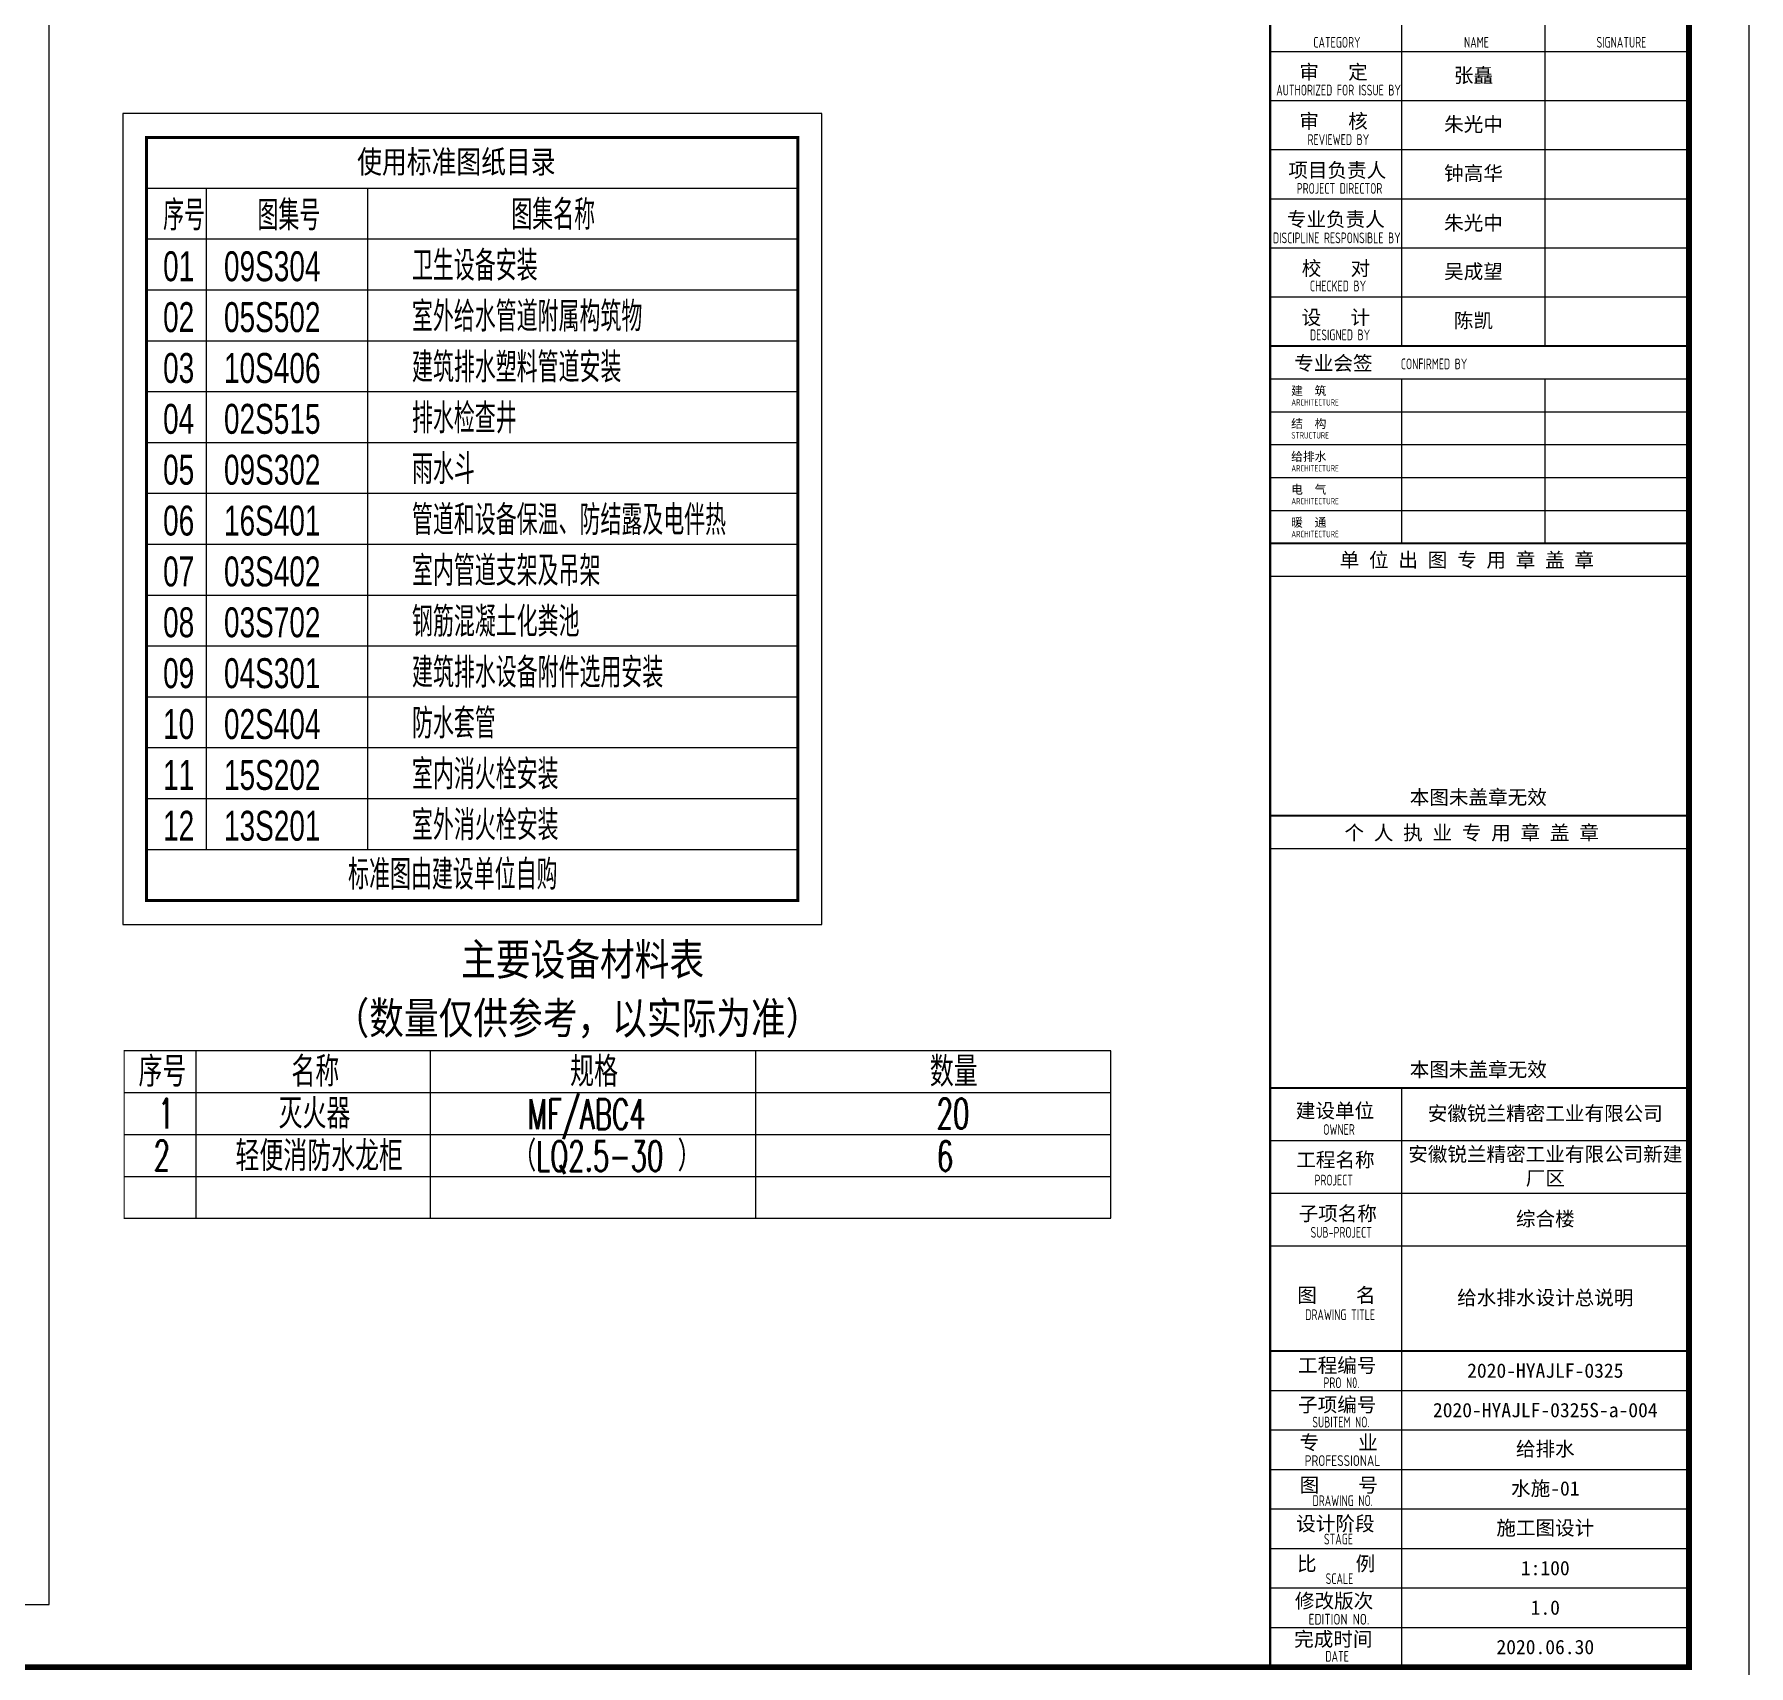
# Model space of a CAD drawing. Extents: x -216126 to 1846968, y -229642 to 543368.
# Drawn here: x 428894 to 457549, y 419253 to 446515 of the extents above; entities that cross this region are included whole.
import ezdxf

# ---------------------------------------------------------------- set-up
doc = ezdxf.new("R2010")
doc.units = 0
doc.header["$LTSCALE"] = 1000
doc.header["$MEASUREMENT"] = 0
for name, color, linetype in [('JZ_0', 7, 'Continuous'), ('JZ_TEXT', 4, 'Continuous'), ('PUB_TEXT', 7, 'Continuous'), ('PUB_TITLE', 171, 'Continuous'), ('S_WALL', 9, 'Continuous'), ('TK', 4, 'Continuous'), ('TWT_TAB', 7, 'Continuous')]:
    doc.layers.add(name, color=color, linetype=linetype)
doc.styles.add('-宋体', font='', dxfattribs={"width": 0.8})
doc.styles.add('_TWT_SHEET', font='SIMPLEX', dxfattribs={"width": 0.8, "height": 3.5, "bigfont": 'HZTXT'})
doc.styles.add('GPS_HZ', font='hztxt_e.shx', dxfattribs={"width": 0.7, "bigfont": 'hztxt.shx'})
doc.styles.add('TSSD_REIN', font='tssdeng.shx', dxfattribs={"width": 0.7, "bigfont": 'tssdchn.shx'})
doc.styles.add('图签宋体', font='', dxfattribs={"height": 300})
doc.styles.get('-宋体').set_extended_font_data('SimSun')
doc.styles.get('图签宋体').set_extended_font_data('NSimSun')

# ---------------------------------------------------------------- blocks, each defined once
blk = doc.blocks.new('GeYuanFrame_38537115', base_point=(20.09, 4.53))
at = {"layer": 'PUB_TITLE'}
for points in [[(803.09, 235.33), (803.09, 292.73)], [(827.09, 235.33), (827.09, 292.73)], [(803.09, 202.33), (803.09, 229.83)], [(827.09, 202.33), (827.09, 229.83)], [(803.09, 14.53), (803.09, 111.33)]]:
    blk.add_lwpolyline(points, dxfattribs=at)
at = {"layer": 'TK'}
for p, q in [((781.09, 284.53), (851.09, 284.53)), ((781.09, 276.33), (851.09, 276.33)), ((781.09, 268.13), (851.09, 268.13)), ((781.09, 259.93), (851.09, 259.93)), ((781.09, 251.73), (851.09, 251.73)), ((781.09, 243.53), (851.09, 243.53)), ((781.09, 235.33), (851.09, 235.33)), ((781.09, 235.33), (851.09, 235.33)), ((781.09, 102.53), (851.09, 102.53)), ((781.09, 93.73), (851.09, 93.73)), ((781.09, 84.93), (803.09, 84.93)), ((781.09, 84.93), (851.09, 84.93)), ((781.09, 67.37), (851.09, 67.37)), ((781.09, 67.33), (851.09, 67.33)), ((781.09, 60.77), (851.09, 60.77)), ((781.09, 54.17), (851.09, 54.17)), ((781.09, 47.57), (851.09, 47.57)), ((781.09, 40.97), (851.09, 40.97)), ((781.09, 34.37), (851.09, 34.37)), ((781.09, 27.77), (851.09, 27.77)), ((781.09, 21.17), (851.09, 21.17))]:
    blk.add_line(p, q, dxfattribs=at)
blk.add_lwpolyline([(20.09, 4.53), (20.09, 598.53), (861.09, 598.53), (861.09, 4.53)], close=True, dxfattribs=at)
at = {"layer": 'TK', "const_width": 1}
blk.add_lwpolyline([(45.09, 588.53), (851.09, 588.53), (851.09, 14.53), (45.09, 14.53)], close=True, dxfattribs=at)
at = {"layer": 'TK'}
for points, const_width in [([(781.09, 588.53), (781.09, 14.53)], 0.4), ([(781.09, 235.33), (851.09, 235.33)], 0.35), ([(781.09, 202.33), (851.09, 202.33)], 0.35), ([(781.09, 156.83), (851.09, 156.83)], 0.35), ([(781.09, 111.33), (851.09, 111.33)], 0.35), ([(781.09, 67.37), (851.09, 67.37)], 0.35)]:
    blk.add_lwpolyline(points, dxfattribs=dict(at, const_width=const_width))
for points in [[(781.09, 235.33), (851.09, 235.33)], [(781.09, 229.83), (851.09, 229.83)], [(781.09, 224.33), (851.09, 224.33)], [(781.09, 218.83), (851.09, 218.83)], [(781.09, 213.33), (851.09, 213.33)], [(781.09, 207.83), (851.09, 207.83)], [(781.09, 202.33), (851.09, 202.33)], [(781.09, 196.83), (851.09, 196.83)], [(781.09, 151.33), (851.09, 151.33)]]:
    blk.add_lwpolyline(points, dxfattribs=at)
at = {"layer": 'TK', "style": 'TSSD_REIN'}
for s, height, width, p in [('CATEGORY', 1.8, 0.7, (788.32, 285.17)), ('NAME', 1.8, 0.7, (813.51, 285.17)), ('SIGNATURE', 1.8, 0.7, (835.66, 285.17)), ('AUTHORIZED FOR ISSUE BY', 1.8, 0.7, (782.12, 277.17)), ('REVIEWED BY', 1.8, 0.7, (787.36, 268.91)), ('PROJECT DIRECTOR', 1.8, 0.7, (785.55, 260.74)), ('DISCIPLINE RESPONSIBLE BY', 1.8, 0.7, (781.57, 252.48)), ('CHECKED BY', 1.8, 0.7, (787.75, 244.44)), ('DESIGNED BY', 1.8, 0.7, (787.76, 236.27)), ('CONFIRMED BY', 1.8, 0.7, (802.94, 231.42)), ('ARCHITECTURE', 1.08, 0.7, (784.65, 225.34)), ('STRUCTURE', 1.08, 0.7, (784.65, 219.84)), ('ARCHITECTURE', 1.08, 0.7, (784.65, 214.34)), ('ARCHITECTURE', 1.08, 0.7, (784.65, 208.84)), ('ARCHITECTURE', 1.08, 0.7, (784.65, 203.34)), ('OWNER', 1.8, 0.7, (789.98, 103.48)), ('PROJECT', 1.8, 0.7, (788.52, 95.02)), ('SUB-PROJECT', 1.8, 0.7, (787.86, 86.3)), ('DRAWING TITLE', 1.8, 0.7, (786.97, 72.53)), ('PRO N0.', 1.8, 0.7, (790.01, 61.15)), ('SUBITEM NO.', 1.8, 0.7, (788.15, 54.58)), ('PROFESSIONAL', 1.8, 0.8, (786.88, 48.15)), ('DRAWING NO.', 1.8, 0.7, (788.19, 41.45)), ('STAGE', 1.8, 0.7, (790.09, 35.03)), ('SCALE', 1.8, 0.7, (790.38, 28.42)), ('EDITION NO.', 1.8, 0.8, (787.53, 21.64)), ('DATE', 1.8, 0.7, (790.33, 15.45))]:
    blk.add_text(s, height=height, dxfattribs=dict(at, width=width)).set_placement(p)
at = {"layer": 'TK', "style": '图签宋体'}
for s, height, p in [('审   定', 2.4, (785.97, 279.89)), ('审   核', 2.4, (785.97, 271.69)), ('项目负责人', 2.4, (784.13, 263.49)), ('专业负责人', 2.4, (783.89, 255.29)), ('校   对', 2.4, (786.38, 247.09)), ('设   计', 2.4, (786.36, 238.89)), ('专业会签', 2.4, (785.12, 231.24)), ('建  筑', 1.44, (784.61, 227.11)), ('结  构', 1.44, (784.61, 221.61)), ('给排水', 1.44, (784.61, 216.11)), ('电  气', 1.44, (784.61, 210.61)), ('暖  通', 1.44, (784.61, 205.11)), ('单 位 出 图 专 用 章 盖 章', 2.4, (792.72, 198.35)), ('本图未盖章无效', 2.4, (804.43, 158.7)), ('个 人 执 业 专 用 章 盖 章', 2.4, (793.52, 152.77)), ('本图未盖章无效', 2.4, (804.43, 113.2)), ('建设单位', 2.4, (785.39, 106.33)), ('工程名称', 2.4, (785.47, 98.12)), ('子项名称', 2.4, (785.85, 89.14)), ('图    名', 2.4, (785.63, 75.5)), ('工程编号', 2.4, (785.77, 63.77)), ('子项编号', 2.4, (785.77, 57.19)), ('专    业', 2.4, (786.01, 50.88)), ('图    号', 2.4, (786.02, 43.77)), ('设计阶段', 2.4, (785.45, 37.32)), ('比    例', 2.4, (785.59, 30.63)), ('修改版次', 2.4, (785.24, 24.41)), ('完成时间', 2.4, (785.11, 18.02))]:
    blk.add_text(s, height=height, dxfattribs=at).set_placement(p)
at = {"layer": 'TK', "char_height": 2.4, "attachment_point": 5, "style": '图签宋体'}
for s, insert, width in [('张矗', (815.09, 280.4), 24), ('朱光中', (815.09, 272.23), 24), ('钟高华', (815.09, 264.03), 24), ('朱光中', (815.09, 255.76), 24), ('吴成望', (815.09, 247.63), 24), ('陈凯', (815.09, 239.43), 24), ('安徽锐兰精密工业有限公司', (827.09, 106.93), 48), ('安徽锐兰精密工业有限公司新建厂区', (827.09, 98.13), 48), ('综合楼', (827.09, 89.33), 48), ('给水排水设计总说明', (827.09, 76.13), 48), ('2020-HYAJLF-0325', (827.09, 64.07), 48), ('2020-HYAJLF-0325S-a-004', (827.09, 57.47), 48), ('给排水', (827.09, 50.87), 48), ('水施-01', (827.09, 44.27), 48), ('施工图设计', (827.09, 37.67), 48), ('1:100', (827.09, 31.07), 48), ('1.0', (827.09, 24.47), 48), ('2020.06.30', (827.09, 17.88), 48)]:
    blk.add_mtext(s, dxfattribs=dict(at, insert=insert, width=width))

msp = doc.modelspace()

# ---------------------------------------------------------------- linework, layer by layer
at = {"layer": 'JZ_0', "color": 8}
for p, q in [((429142.3, 420277), (429145.6, 471577)), ((375943, 420277), (429142.3, 420277))]:
    msp.add_line(p, q, dxfattribs=at)
at = {"layer": 'JZ_TEXT'}
for p, q in [((441655.7, 443938.9), (430771.7, 443938.9)), ((441655.7, 443938.9), (430771.7, 443938.9)), ((431771.7, 432888.9), (431771.7, 443938.9)), ((434471.7, 432888.9), (434471.7, 443938.9)), ((441655.7, 443088.9), (430771.7, 443088.9)), ((441655.7, 442238.9), (430771.7, 442238.9)), ((441655.7, 441388.9), (430771.7, 441388.9)), ((441655.7, 440538.9), (430771.7, 440538.9)), ((441655.7, 439688.9), (430771.7, 439688.9)), ((441655.7, 438838.9), (430771.7, 438838.9)), ((441655.7, 437988.9), (430771.7, 437988.9)), ((441655.7, 437138.9), (430771.7, 437138.9)), ((441655.7, 436288.9), (430771.7, 436288.9)), ((441655.7, 435438.9), (430771.7, 435438.9)), ((441655.7, 434588.9), (430771.7, 434588.9)), ((441655.7, 433738.9), (430771.7, 433738.9)), ((441655.7, 432888.9), (430771.7, 432888.9))]:
    msp.add_line(p, q, dxfattribs=at)
at = {"layer": 'PUB_TEXT', "color": 8}
for p, q in [((442055.7, 445188.9), (430371.7, 445188.9)), ((430371.7, 445188.9), (430371.7, 431638.9)), ((442055.7, 431638.9), (442055.7, 445188.9)), ((441655.7, 444788.9), (430771.7, 444788.9)), ((430371.7, 431638.9), (442055.7, 431638.9))]:
    msp.add_line(p, q, dxfattribs=at)
at = {"layer": 'PUB_TEXT', "color": 8, "const_width": 50}
msp.add_lwpolyline([(441655.7, 432038.9), (441655.7, 444788.9), (430771.7, 444788.9), (430771.7, 432038.9), (441655.7, 432038.9)], dxfattribs=at)
at = {"layer": 'TWT_TAB', "const_width": 20}
msp.add_lwpolyline([(430396, 426729.4), (446881.9, 426729.4), (446881.9, 429529.4), (430396, 429529.4)], close=True, dxfattribs=at)
at = {"layer": 'TWT_TAB'}
for points in [[(431596, 429529.4), (431596, 426729.4)], [(435508.1, 429529.4), (435508.1, 426729.4)], [(440947.3, 429529.4), (440947.3, 426729.4)], [(446881.9, 429529.4), (446881.9, 426729.4)], [(430396, 428129.4), (446881.9, 428129.4)], [(430396, 427429.4), (446881.9, 427429.4)], [(430396, 426729.4), (446881.9, 426729.4)]]:
    msp.add_lwpolyline(points, dxfattribs=at)
at = {"layer": 'TWT_TAB', "const_width": 20}
msp.add_lwpolyline([(430396, 428829.4), (446881.9, 428829.4)], dxfattribs=at)

# ---------------------------------------------------------------- block references
at = {"layer": 'S_WALL', "xscale": 100, "yscale": 100, "zscale": 100}
msp.add_blockref('GeYuanFrame_38537115', (373449.5, 418228.2), dxfattribs=at)

# ---------------------------------------------------------------- texts
at = {"layer": 'JZ_TEXT'}
for s, height, style, width, p in [('使用标准图纸目录', 380, '-宋体', 0.8, (434290.2, 444195.6)), ('序号', 500, 'GPS_HZ', 0.7, (431046.9, 443238.9)), ('图集号', 500, 'GPS_HZ', 0.7, (432623.6, 443238.9)), ('图集名称', 500, 'GPS_HZ', 0.7, (436867.6, 443248.1)), ('01', 500, 'GPS_HZ', 0.7, (431046.9, 442388.9)), ('09S304', 500, 'GPS_HZ', 0.7, (432064.4, 442388.9)), ('卫生设备安装', 500, 'GPS_HZ', 0.7, (435206.9, 442398.1)), ('02', 500, 'GPS_HZ', 0.7, (431046.9, 441538.9)), ('05S502', 500, 'GPS_HZ', 0.7, (432064.4, 441538.9)), ('室外给水管道附属构筑物', 500, 'GPS_HZ', 0.7, (435206.9, 441548.1)), ('03', 500, 'GPS_HZ', 0.7, (431046.9, 440688.9)), ('10S406', 500, 'GPS_HZ', 0.7, (432064.4, 440688.9)), ('建筑排水塑料管道安装', 500, 'GPS_HZ', 0.7, (435206.9, 440698.1)), ('04', 500, 'GPS_HZ', 0.7, (431046.9, 439838.9)), ('02S515', 500, 'GPS_HZ', 0.7, (432064.4, 439838.9)), ('排水检查井', 500, 'GPS_HZ', 0.7, (435206.9, 439848.1)), ('05', 500, 'GPS_HZ', 0.7, (431046.9, 438988.9)), ('09S302', 500, 'GPS_HZ', 0.7, (432064.4, 438988.9)), ('雨水斗', 500, 'GPS_HZ', 0.7, (435206.9, 438998.1)), ('06', 500, 'GPS_HZ', 0.7, (431046.9, 438138.9)), ('16S401', 500, 'GPS_HZ', 0.7, (432064.4, 438138.9)), ('管道和设备保温、防结露及电伴热', 500, 'GPS_HZ', 0.7, (435206.9, 438148.1)), ('07', 500, 'GPS_HZ', 0.7, (431046.9, 437288.9)), ('03S402', 500, 'GPS_HZ', 0.7, (432064.4, 437288.9)), ('室内管道支架及吊架', 500, 'GPS_HZ', 0.7, (435206.9, 437298.1)), ('钢筋混凝土化粪池', 500, 'GPS_HZ', 0.7, (435206.9, 436448.1)), ('08', 500, 'GPS_HZ', 0.7, (431046.9, 436438.9)), ('03S702', 500, 'GPS_HZ', 0.7, (432064.4, 436438.9)), ('建筑排水设备附件选用安装', 500, 'GPS_HZ', 0.7, (435206.9, 435598.1)), ('09', 500, 'GPS_HZ', 0.7, (431046.9, 435588.9)), ('04S301', 500, 'GPS_HZ', 0.7, (432064.4, 435588.9)), ('防水套管', 500, 'GPS_HZ', 0.7, (435206.9, 434748.1)), ('10', 500, 'GPS_HZ', 0.7, (431046.9, 434738.9)), ('02S404', 500, 'GPS_HZ', 0.7, (432064.4, 434738.9)), ('室内消火栓安装', 500, 'GPS_HZ', 0.7, (435206.9, 433898.1)), ('11', 500, 'GPS_HZ', 0.7, (431046.9, 433888.9)), ('15S202', 500, 'GPS_HZ', 0.7, (432064.4, 433888.9)), ('室外消火栓安装', 500, 'GPS_HZ', 0.7, (435206.9, 433048.1)), ('12', 500, 'GPS_HZ', 0.7, (431046.9, 433038.9)), ('13S201', 500, 'GPS_HZ', 0.7, (432064.4, 433038.9)), ('标准图由建设单位自购', 500, 'GPS_HZ', 0.7, (434139.6, 432222.5))]:
    msp.add_text(s, height=height, dxfattribs=dict(at, style=style, width=width)).set_placement(p)
at = {"layer": 'TWT_TAB'}
for s, height, style, width, p in [('主要设备材料表', 531.65, '-宋体', 0.8, (436028.7, 430789.4)), ('（数量仅供参考，以实际为准）', 531.646, '-宋体', 0.8, (433911.6, 429809.4)), ('序号', 500, '_TWT_SHEET', 0.8, (430635.3, 428929.4)), ('名称', 500, '_TWT_SHEET', 0.8, (433191.4, 428929.4)), ('规格', 500, '_TWT_SHEET', 0.8, (437849.8, 428929.4)), ('数量', 500, '_TWT_SHEET', 0.8, (443862.5, 428929.4)), ('1', 500, '_TWT_SHEET', 0.64, (430957.9, 428229.4)), ('灭火器', 500, '_TWT_SHEET', 0.8, (432977.2, 428229.4)), ('MF/ABC4', 500, '_TWT_SHEET', 0.64, (437138.2, 428219.8)), ('20', 500, '_TWT_SHEET', 0.64, (443975.1, 428229.4)), ('2', 500, '_TWT_SHEET', 0.64, (430889.3, 427529.4)), ('轻便消防水龙柜', 500, '_TWT_SHEET', 0.8, (432255.7, 427519.3)), ('（', 500, '_TWT_SHEET', 0.8, (436884.3, 427519.3)), ('LQ2.5-30', 500, '_TWT_SHEET', 0.64, (437284.3, 427519.3)), ('）', 500, '_TWT_SHEET', 0.8, (439646.2, 427519.3)), ('6', 500, '_TWT_SHEET', 0.64, (443979, 427519.3))]:
    msp.add_text(s, height=height, dxfattribs=dict(at, style=style, width=width)).set_placement(p)

doc.saveas('drawing.dxf')
